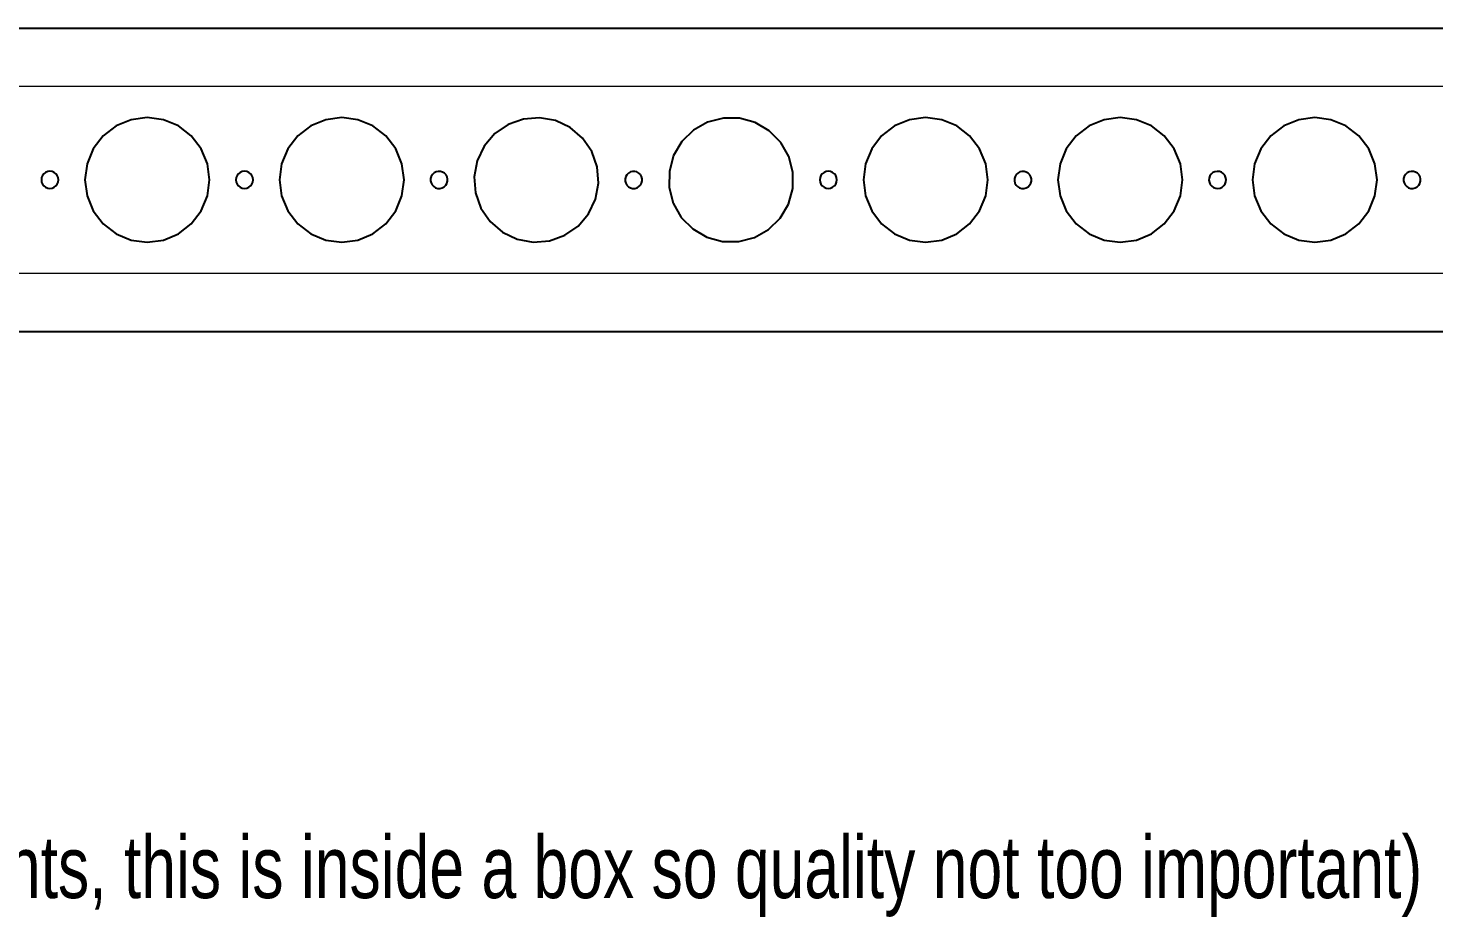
# Model space of a CAD drawing. Header units: millimetres. Extents: x 116 to 1576, y -45 to 457.
# Drawn here: x 511 to 872.2, y -45 to 183.3 of the extents above; entities that cross this region are included whole.
import ezdxf

# ---------------------------------------------------------------- set-up
doc = ezdxf.new("R2010")
doc.units = ezdxf.units.MM
doc.layers.get('0').update_dxf_attribs({"linetype": 'CONTINUOUS', "lineweight": 0})
doc.layers.add('X Rail1', color=7, linetype='ByLayer')
doc.styles.get("Standard").update_dxf_attribs({"font": 'txt', "width": 0.75})

msp = doc.modelspace()

# ---------------------------------------------------------------- linework, layer by layer
at = {"color": 2}
for p, q in [((1539.37, 168.35), (229.47, 168.35)), ((228.4, 120.35), (1539.37, 120.35))]:
    msp.add_line(p, q, dxfattribs=at)
at = {"layer": 'X Rail1'}
for p, q in [((229.47, 183.35), (1539.37, 183.35)), ((537.43, 159.8), (533.57, 158.2)), ((541.57, 160.35), (537.43, 159.8)), ((545.71, 159.8), (541.57, 160.35)), ((549.57, 158.2), (545.71, 159.8)), ((587.43, 159.8), (583.57, 158.2)), ((591.57, 160.35), (587.43, 159.8)), ((595.71, 159.8), (591.57, 160.35)), ((599.57, 158.2), (595.71, 159.8)), ((638.22, 159.99), (634.29, 158.6)), ((642.39, 160.33), (638.22, 159.99)), ((646.49, 159.57), (642.39, 160.33)), ((650.27, 157.78), (646.49, 159.57)), ((685.56, 159.18), (681.92, 157.11)), ((689.6, 160.23), (685.56, 159.18)), ((693.77, 160.19), (689.6, 160.23)), ((697.8, 159.08), (693.77, 160.19)), ((701.4, 156.97), (697.8, 159.08)), ((737.43, 159.8), (733.57, 158.2)), ((741.57, 160.35), (737.43, 159.8)), ((745.71, 159.8), (741.57, 160.35)), ((749.57, 158.2), (745.71, 159.8)), ((787.43, 159.8), (783.57, 158.2)), ((791.57, 160.35), (787.43, 159.8)), ((795.71, 159.8), (791.57, 160.35)), ((799.57, 158.2), (795.71, 159.8)), ((837.43, 159.8), (833.57, 158.2)), ((841.57, 160.35), (837.43, 159.8)), ((845.71, 159.8), (841.57, 160.35)), ((849.57, 158.2), (845.71, 159.8)), ((530.25, 155.66), (527.71, 152.35)), ((533.57, 158.2), (530.25, 155.66)), ((552.88, 155.66), (549.57, 158.2)), ((555.42, 152.35), (552.88, 155.66)), ((580.25, 155.66), (577.71, 152.35)), ((583.57, 158.2), (580.25, 155.66)), ((602.88, 155.66), (599.57, 158.2)), ((605.42, 152.35), (602.88, 155.66)), ((630.85, 156.23), (628.14, 153.05)), ((634.29, 158.6), (630.85, 156.23)), ((653.45, 155.07), (650.27, 157.78)), ((681.92, 157.11), (678.95, 154.18)), ((704.33, 153.99), (701.4, 156.97)), ((730.25, 155.66), (727.71, 152.35)), ((733.57, 158.2), (730.25, 155.66)), ((752.88, 155.66), (749.57, 158.2)), ((755.42, 152.35), (752.88, 155.66)), ((780.25, 155.66), (777.71, 152.35)), ((783.57, 158.2), (780.25, 155.66)), ((802.88, 155.66), (799.57, 158.2)), ((805.42, 152.35), (802.88, 155.66)), ((830.25, 155.66), (827.71, 152.35)), ((833.57, 158.2), (830.25, 155.66)), ((852.88, 155.66), (849.57, 158.2)), ((855.42, 152.35), (852.88, 155.66)), ((527.71, 152.35), (526.11, 148.49)), ((557.02, 148.49), (555.42, 152.35)), ((577.71, 152.35), (576.11, 148.49)), ((607.02, 148.49), (605.42, 152.35)), ((628.14, 153.05), (626.34, 149.28)), ((655.82, 151.63), (653.45, 155.07)), ((678.95, 154.18), (676.83, 150.58)), ((706.39, 150.36), (704.33, 153.99)), ((727.71, 152.35), (726.11, 148.49)), ((757.02, 148.49), (755.42, 152.35)), ((777.71, 152.35), (776.11, 148.49)), ((807.02, 148.49), (805.42, 152.35)), ((827.71, 152.35), (826.11, 148.49)), ((857.02, 148.49), (855.42, 152.35)), ((526.11, 148.49), (525.57, 144.35)), ((557.57, 144.35), (557.02, 148.49)), ((576.11, 148.49), (575.57, 144.35)), ((607.57, 144.35), (607.02, 148.49)), ((626.34, 149.28), (625.59, 145.17)), ((657.21, 147.69), (655.82, 151.63)), ((676.83, 150.58), (675.72, 146.56)), ((707.45, 146.32), (706.39, 150.36)), ((726.11, 148.49), (725.57, 144.35)), ((757.57, 144.35), (757.02, 148.49)), ((776.11, 148.49), (775.57, 144.35)), ((807.57, 144.35), (807.02, 148.49)), ((826.11, 148.49), (825.57, 144.35)), ((857.57, 144.35), (857.02, 148.49)), ((514.44, 144.92), (514.37, 144.35)), ((514.66, 145.45), (514.44, 144.92)), ((515.01, 145.9), (514.66, 145.45)), ((515.47, 146.25), (515.01, 145.9)), ((516, 146.47), (515.47, 146.25)), ((516.57, 146.55), (516, 146.47)), ((517.14, 146.47), (516.57, 146.55)), ((517.67, 146.25), (517.14, 146.47)), ((518.12, 145.9), (517.67, 146.25)), ((518.47, 145.45), (518.12, 145.9)), ((518.69, 144.92), (518.47, 145.45)), ((518.77, 144.35), (518.69, 144.92)), ((564.44, 144.92), (564.37, 144.35)), ((564.66, 145.45), (564.44, 144.92)), ((565.01, 145.9), (564.66, 145.45)), ((565.47, 146.25), (565.01, 145.9)), ((566, 146.47), (565.47, 146.25)), ((566.57, 146.55), (566, 146.47)), ((567.14, 146.47), (566.57, 146.55)), ((567.67, 146.25), (567.14, 146.47)), ((568.12, 145.9), (567.67, 146.25)), ((568.47, 145.45), (568.12, 145.9)), ((568.69, 144.92), (568.47, 145.45)), ((568.77, 144.35), (568.69, 144.92)), ((614.39, 144.69), (614.38, 144.12)), ((614.56, 145.25), (614.39, 144.69)), ((614.86, 145.73), (614.56, 145.25)), ((615.28, 146.13), (614.86, 145.73)), ((615.78, 146.4), (615.28, 146.13)), ((616.34, 146.54), (615.78, 146.4)), ((616.91, 146.52), (616.34, 146.54)), ((617.46, 146.36), (616.91, 146.52)), ((617.95, 146.05), (617.46, 146.36)), ((618.35, 145.64), (617.95, 146.05)), ((618.62, 145.13), (618.35, 145.64)), ((618.76, 144.57), (618.62, 145.13)), ((618.74, 144), (618.76, 144.57)), ((625.59, 145.17), (625.92, 141)), ((657.55, 143.53), (657.21, 147.69)), ((664.53, 145.18), (664.38, 144.62)), ((664.38, 144.62), (664.39, 144.05)), ((664.81, 145.68), (664.53, 145.18)), ((665.22, 146.09), (664.81, 145.68)), ((665.71, 146.38), (665.22, 146.09)), ((666.27, 146.53), (665.71, 146.38)), ((666.84, 146.53), (666.27, 146.53)), ((667.4, 146.38), (666.84, 146.53)), ((667.9, 146.1), (667.4, 146.38)), ((668.3, 145.7), (667.9, 146.1)), ((668.59, 145.2), (668.3, 145.7)), ((668.75, 144.65), (668.59, 145.2)), ((668.75, 144.07), (668.75, 144.65)), ((675.72, 146.56), (675.69, 142.38)), ((707.41, 142.14), (707.45, 146.32)), ((714.44, 144.92), (714.37, 144.35)), ((714.66, 145.45), (714.44, 144.92)), ((715.01, 145.9), (714.66, 145.45)), ((715.47, 146.25), (715.01, 145.9)), ((716, 146.47), (715.47, 146.25)), ((716.57, 146.55), (716, 146.47)), ((717.14, 146.47), (716.57, 146.55)), ((717.67, 146.25), (717.14, 146.47)), ((718.12, 145.9), (717.67, 146.25)), ((718.47, 145.45), (718.12, 145.9)), ((718.69, 144.92), (718.47, 145.45)), ((718.77, 144.35), (718.69, 144.92)), ((764.39, 144.66), (764.38, 144.09)), ((764.54, 145.21), (764.39, 144.66)), ((764.84, 145.71), (764.54, 145.21)), ((765.25, 146.11), (764.84, 145.71)), ((765.75, 146.39), (765.25, 146.11)), ((766.3, 146.53), (765.75, 146.39)), ((766.88, 146.52), (766.3, 146.53)), ((767.43, 146.37), (766.88, 146.52)), ((767.93, 146.08), (767.43, 146.37)), ((768.33, 145.67), (767.93, 146.08)), ((768.61, 145.17), (768.33, 145.67)), ((768.75, 144.61), (768.61, 145.17)), ((768.74, 144.03), (768.75, 144.61)), ((814.42, 144.82), (814.37, 144.24)), ((814.61, 145.36), (814.42, 144.82)), ((814.94, 145.83), (814.61, 145.36)), ((815.38, 146.2), (814.94, 145.83)), ((815.9, 146.44), (815.38, 146.2)), ((816.46, 146.54), (815.9, 146.44)), ((817.04, 146.5), (816.46, 146.54)), ((817.58, 146.3), (817.04, 146.5)), ((818.05, 145.97), (817.58, 146.3)), ((818.42, 145.53), (818.05, 145.97)), ((818.66, 145.02), (818.42, 145.53)), ((818.76, 144.45), (818.66, 145.02)), ((864.39, 144.69), (864.38, 144.12)), ((864.56, 145.24), (864.39, 144.69)), ((864.86, 145.73), (864.56, 145.24)), ((865.28, 146.13), (864.86, 145.73)), ((865.78, 146.4), (865.28, 146.13)), ((866.34, 146.54), (865.78, 146.4)), ((866.91, 146.52), (866.34, 146.54)), ((867.46, 146.36), (866.91, 146.52)), ((867.95, 146.06), (867.46, 146.36)), ((868.35, 145.64), (867.95, 146.06)), ((868.62, 145.13), (868.35, 145.64)), ((868.75, 144.58), (868.62, 145.13)), ((868.74, 144), (868.75, 144.58)), ((514.37, 144.35), (514.44, 143.78)), ((514.44, 143.78), (514.66, 143.25)), ((514.66, 143.25), (515.01, 142.79)), ((515.01, 142.79), (515.47, 142.44)), ((515.47, 142.44), (516, 142.22)), ((516, 142.22), (516.57, 142.15)), ((516.57, 142.15), (517.14, 142.22)), ((517.14, 142.22), (517.67, 142.44)), ((517.67, 142.44), (518.12, 142.79)), ((518.12, 142.79), (518.47, 143.25)), ((518.47, 143.25), (518.69, 143.78)), ((518.69, 143.78), (518.77, 144.35)), ((525.57, 144.35), (526.11, 140.21)), ((557.02, 140.21), (557.57, 144.35)), ((564.37, 144.35), (564.44, 143.78)), ((564.44, 143.78), (564.66, 143.25)), ((564.66, 143.25), (565.01, 142.79)), ((565.01, 142.79), (565.47, 142.44)), ((565.47, 142.44), (566, 142.22)), ((566, 142.22), (566.57, 142.15)), ((566.57, 142.15), (567.14, 142.22)), ((567.14, 142.22), (567.67, 142.44)), ((567.67, 142.44), (568.12, 142.79)), ((568.12, 142.79), (568.47, 143.25)), ((568.47, 143.25), (568.69, 143.78)), ((568.69, 143.78), (568.77, 144.35)), ((575.57, 144.35), (576.11, 140.21)), ((607.02, 140.21), (607.57, 144.35)), ((614.38, 144.12), (614.51, 143.56)), ((614.51, 143.56), (614.78, 143.06)), ((614.78, 143.06), (615.18, 142.64)), ((615.18, 142.64), (615.67, 142.34)), ((615.67, 142.34), (616.22, 142.17)), ((616.22, 142.17), (616.79, 142.16)), ((616.79, 142.16), (617.35, 142.29)), ((617.35, 142.29), (617.86, 142.57)), ((617.86, 142.57), (618.27, 142.96)), ((618.27, 142.96), (618.58, 143.45)), ((618.58, 143.45), (618.74, 144)), ((625.92, 141), (627.32, 137.07)), ((656.79, 139.42), (657.55, 143.53)), ((664.39, 144.05), (664.54, 143.49)), ((664.54, 143.49), (664.83, 143)), ((664.83, 143), (665.24, 142.59)), ((665.24, 142.59), (665.74, 142.31)), ((665.74, 142.31), (666.29, 142.16)), ((666.29, 142.16), (666.87, 142.17)), ((666.87, 142.17), (667.42, 142.32)), ((667.42, 142.32), (667.92, 142.61)), ((667.92, 142.61), (668.32, 143.02)), ((668.32, 143.02), (668.6, 143.52)), ((668.6, 143.52), (668.75, 144.07)), ((675.69, 142.38), (676.74, 138.34)), ((706.3, 138.11), (707.41, 142.14)), ((714.37, 144.35), (714.44, 143.78)), ((714.44, 143.78), (714.66, 143.25)), ((714.66, 143.25), (715.01, 142.79)), ((715.01, 142.79), (715.47, 142.44)), ((715.47, 142.44), (716, 142.22)), ((716, 142.22), (716.57, 142.15)), ((716.57, 142.15), (717.14, 142.22)), ((717.14, 142.22), (717.67, 142.44)), ((717.67, 142.44), (718.12, 142.79)), ((718.12, 142.79), (718.47, 143.25)), ((718.47, 143.25), (718.69, 143.78)), ((718.69, 143.78), (718.77, 144.35)), ((725.57, 144.35), (726.11, 140.21)), ((757.02, 140.21), (757.57, 144.35)), ((764.38, 144.09), (764.52, 143.53)), ((764.52, 143.53), (764.81, 143.03)), ((764.81, 143.03), (765.21, 142.62)), ((765.21, 142.62), (765.7, 142.32)), ((765.7, 142.32), (766.25, 142.17)), ((766.25, 142.17), (766.83, 142.16)), ((766.83, 142.16), (767.38, 142.31)), ((767.38, 142.31), (767.89, 142.59)), ((767.89, 142.59), (768.3, 142.99)), ((768.3, 142.99), (768.59, 143.48)), ((768.59, 143.48), (768.74, 144.03)), ((775.57, 144.35), (776.11, 140.21)), ((807.02, 140.21), (807.57, 144.35)), ((814.37, 144.24), (814.47, 143.68)), ((814.47, 143.68), (814.71, 143.16)), ((814.71, 143.16), (815.09, 142.72)), ((815.09, 142.72), (815.56, 142.39)), ((815.56, 142.39), (816.1, 142.2)), ((816.1, 142.2), (816.67, 142.15)), ((816.67, 142.15), (817.23, 142.25)), ((817.23, 142.25), (817.75, 142.5)), ((817.75, 142.5), (818.19, 142.87)), ((818.19, 142.87), (818.52, 143.34)), ((818.52, 143.34), (818.72, 143.88)), ((818.72, 143.88), (818.76, 144.45)), ((825.57, 144.35), (826.11, 140.21)), ((857.02, 140.21), (857.57, 144.35)), ((864.38, 144.12), (864.51, 143.56)), ((864.51, 143.56), (864.79, 143.06)), ((864.79, 143.06), (865.18, 142.64)), ((865.18, 142.64), (865.67, 142.34)), ((865.67, 142.34), (866.22, 142.17)), ((866.22, 142.17), (866.79, 142.16)), ((866.79, 142.16), (867.35, 142.29)), ((867.35, 142.29), (867.86, 142.57)), ((867.86, 142.57), (868.28, 142.96)), ((868.28, 142.96), (868.58, 143.45)), ((868.58, 143.45), (868.74, 144)), ((526.11, 140.21), (527.71, 136.35)), ((555.42, 136.35), (557.02, 140.21)), ((576.11, 140.21), (577.71, 136.35)), ((605.42, 136.35), (607.02, 140.21)), ((654.99, 135.65), (656.79, 139.42)), ((676.74, 138.34), (678.8, 134.7)), ((704.19, 134.51), (706.3, 138.11)), ((726.11, 140.21), (727.71, 136.35)), ((755.42, 136.35), (757.02, 140.21)), ((776.11, 140.21), (777.71, 136.35)), ((805.42, 136.35), (807.02, 140.21)), ((826.11, 140.21), (827.71, 136.35)), ((855.42, 136.35), (857.02, 140.21)), ((527.71, 136.35), (530.25, 133.03)), ((552.88, 133.03), (555.42, 136.35)), ((577.71, 136.35), (580.25, 133.03)), ((602.88, 133.03), (605.42, 136.35)), ((627.32, 137.07), (629.69, 133.63)), ((652.29, 132.47), (654.99, 135.65)), ((678.8, 134.7), (681.73, 131.73)), ((701.21, 131.58), (704.19, 134.51)), ((727.71, 136.35), (730.25, 133.03)), ((752.88, 133.03), (755.42, 136.35)), ((777.71, 136.35), (780.25, 133.03)), ((802.88, 133.03), (805.42, 136.35)), ((827.71, 136.35), (830.25, 133.03)), ((852.88, 133.03), (855.42, 136.35)), ((530.25, 133.03), (533.57, 130.49)), ((533.57, 130.49), (537.43, 128.89)), ((545.71, 128.89), (549.57, 130.49)), ((549.57, 130.49), (552.88, 133.03)), ((580.25, 133.03), (583.57, 130.49)), ((583.57, 130.49), (587.43, 128.89)), ((595.71, 128.89), (599.57, 130.49)), ((599.57, 130.49), (602.88, 133.03)), ((629.69, 133.63), (632.87, 130.92)), ((632.87, 130.92), (636.64, 129.13)), ((644.91, 128.7), (648.85, 130.1)), ((648.85, 130.1), (652.29, 132.47)), ((681.73, 131.73), (685.33, 129.61)), ((697.58, 129.52), (701.21, 131.58)), ((730.25, 133.03), (733.57, 130.49)), ((733.57, 130.49), (737.43, 128.89)), ((745.71, 128.89), (749.57, 130.49)), ((749.57, 130.49), (752.88, 133.03)), ((780.25, 133.03), (783.57, 130.49)), ((783.57, 130.49), (787.43, 128.89)), ((795.71, 128.89), (799.57, 130.49)), ((799.57, 130.49), (802.88, 133.03)), ((830.25, 133.03), (833.57, 130.49)), ((833.57, 130.49), (837.43, 128.89)), ((845.71, 128.89), (849.57, 130.49)), ((849.57, 130.49), (852.88, 133.03)), ((537.43, 128.89), (541.57, 128.35)), ((541.57, 128.35), (545.71, 128.89)), ((587.43, 128.89), (591.57, 128.35)), ((591.57, 128.35), (595.71, 128.89)), ((636.64, 129.13), (640.75, 128.37)), ((640.75, 128.37), (644.91, 128.7)), ((685.33, 129.61), (689.36, 128.5)), ((689.36, 128.5), (693.54, 128.47)), ((693.54, 128.47), (697.58, 129.52)), ((737.43, 128.89), (741.57, 128.35)), ((741.57, 128.35), (745.71, 128.89)), ((787.43, 128.89), (791.57, 128.35)), ((791.57, 128.35), (795.71, 128.89)), ((837.43, 128.89), (841.57, 128.35)), ((841.57, 128.35), (845.71, 128.89)), ((228.4, 105.35), (1539.37, 105.35))]:
    msp.add_line(p, q, dxfattribs=at)

# ---------------------------------------------------------------- texts
at = {"insert": (131.09, 2.45), "char_height": 16, "width": 100, "attachment_point": 1}
msp.add_mtext('White=Cut\\PYellow=Etch\\~or\\~Light\\~Cut\\~(Marking\\~to\\~place\\~components,\\~this\\~is\\~inside\\~a\\~box\\~so\\~quality\\~not\\~too\\~important)', dxfattribs=at)

doc.saveas('drawing.dxf')
